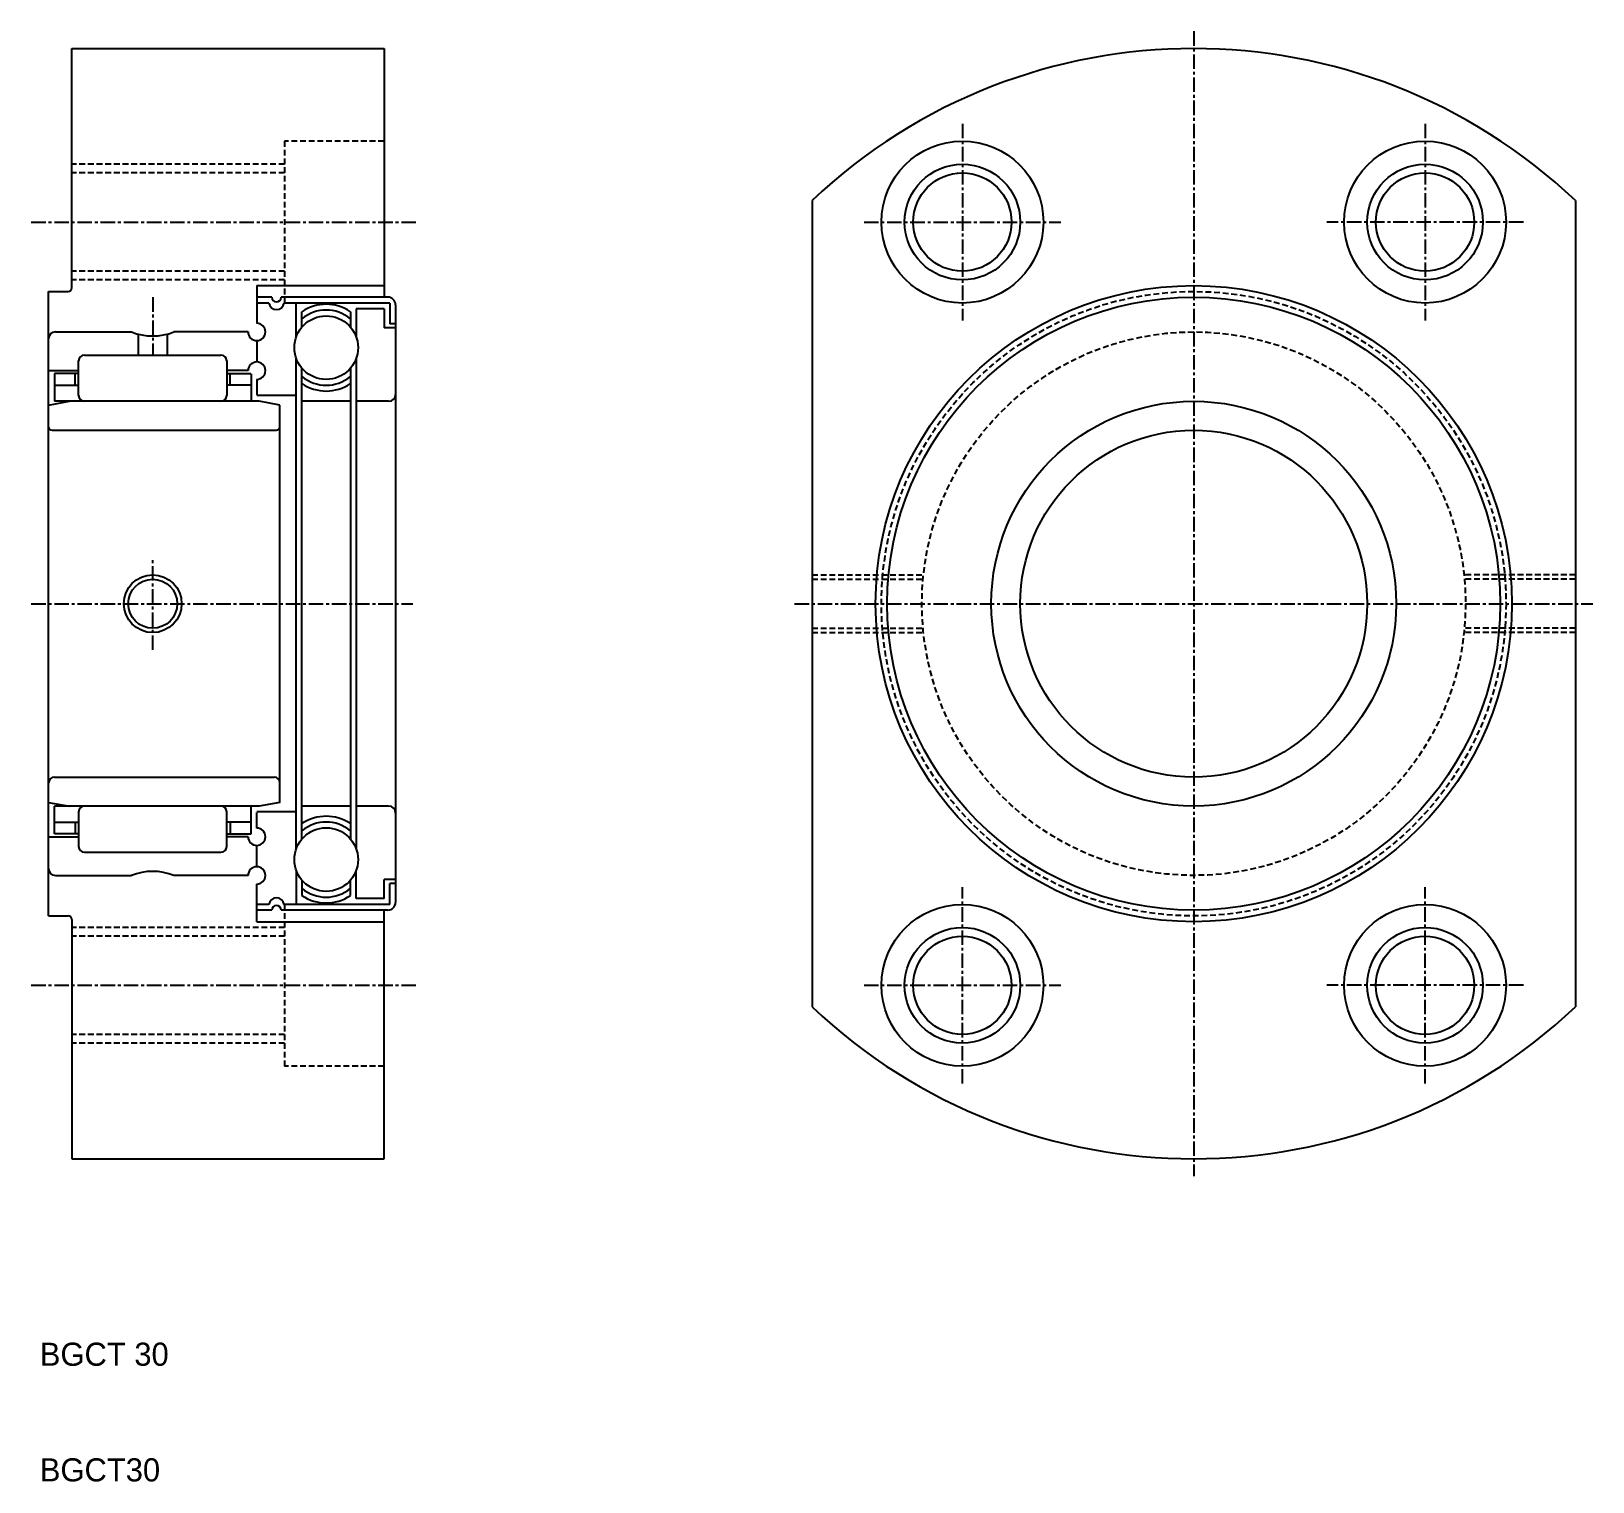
# Model space of a CAD drawing. Extents: x 117 to 252, y 56 to 181.
import ezdxf

# ---------------------------------------------------------------- set-up
doc = ezdxf.new("R2010")
doc.units = 0
doc.linetypes.add('CENTER', pattern=[2, 1.25, -0.25, 0.25, -0.25])
doc.linetypes.add('DASHED', pattern=[0.75, 0.5, -0.25])
doc.layers.get('0').update_dxf_attribs({"linetype": 'CONTINUOUS'})
doc.layers.add('CENTER', color=1, linetype='CENTER')

msp = doc.modelspace()

# ---------------------------------------------------------------- linework, layer by layer
for p, q in [((120.37, 159.15), (120.37, 179.85)), ((120.37, 179.85), (147.37, 179.85)), ((147.37, 179.85), (147.37, 158.35)), ((184.37, 166.71), (184.37, 97)), ((250.37, 166.71), (250.37, 97)), ((136.37, 159.35), (136.37, 156.1)), ((136.37, 159.35), (147.37, 159.35)), ((118.37, 104.85), (118.37, 158.85)), ((118.37, 158.85), (120.07, 158.85)), ((137.67, 158.35), (136.37, 158.35)), ((147.7, 158.35), (138.47, 158.35)), ((137.41, 157.85), (136.37, 157.85)), ((147.87, 157.85), (138.73, 157.85)), ((139.77, 154.89), (139.77, 157.85)), ((140.27, 155.77), (140.27, 157.1)), ((144.47, 157.1), (144.47, 155.77)), ((147.37, 157.35), (144.97, 157.35)), ((144.97, 157.35), (144.97, 154.89)), ((147.37, 157.35), (147.37, 155.7)), ((147.87, 157.85), (147.87, 156.06)), ((148.37, 157.69), (148.37, 106.02)), ((118.97, 155.35), (125.53, 155.35)), ((135.62, 155.35), (129.21, 155.35)), ((148.37, 155.7), (147.37, 155.7)), ((148.37, 156.06), (147.87, 156.06)), ((118.37, 147.15), (118.37, 154.75)), ((126.12, 155.16), (126.12, 153.35)), ((128.62, 155.16), (128.62, 153.35)), ((136.37, 154.6), (136.37, 152.75)), ((120.97, 149.85), (120.97, 152.85)), ((121.47, 153.35), (133.27, 153.35)), ((133.77, 152.85), (133.77, 149.85)), ((139.77, 110.62), (139.77, 153.09)), ((144.97, 153.09), (144.97, 110.62)), ((118.37, 152), (120.97, 152)), ((118.89, 151.75), (118.87, 151.73)), ((118.87, 151.73), (118.87, 149.35)), ((120.97, 151.75), (118.89, 151.75)), ((119.93, 151.75), (119.93, 151.75)), ((120.45, 151.75), (120.45, 151.75)), ((120.67, 151.73), (120.65, 151.75)), ((120.67, 150.75), (120.67, 151.73)), ((135.62, 152), (133.77, 152)), ((133.77, 151.75), (135.85, 151.75)), ((134.07, 150.75), (134.07, 151.73)), ((135.09, 151.75), (135.07, 151.73)), ((135.87, 151.73), (135.87, 149.35)), ((136.37, 151.25), (136.37, 149.9)), ((140.27, 111.49), (140.27, 152.21)), ((144.47, 152.21), (144.47, 111.49)), ((118.87, 150.77), (118.89, 150.75)), ((118.89, 150.75), (120.97, 150.75)), ((135.85, 150.75), (133.77, 150.75)), ((139.77, 149.85), (136.37, 149.85)), ((118.37, 149.03), (120.17, 149.35)), ((135.27, 149.35), (118.87, 149.35)), ((136.57, 149.35), (128.37, 149.35)), ((138.37, 149.03), (136.57, 149.35)), ((138.37, 114.67), (138.37, 149.03)), ((144.47, 149.35), (140.27, 149.35)), ((145.25, 149.35), (144.97, 149.35)), ((147.77, 149.35), (144.97, 149.35)), ((118.67, 146.85), (138.07, 146.85)), ((118.87, 116.85), (137.87, 116.85)), ((118.37, 114.67), (120.17, 114.35)), ((135.27, 114.35), (118.87, 114.35)), ((118.87, 111.97), (118.87, 114.35)), ((120.97, 113.85), (120.97, 110.85)), ((136.57, 114.35), (128.37, 114.35)), ((133.77, 110.85), (133.77, 113.85)), ((135.87, 111.95), (135.87, 114.35)), ((139.77, 113.85), (136.37, 113.85)), ((136.37, 112.45), (136.37, 113.8)), ((138.37, 114.67), (136.57, 114.35)), ((144.47, 114.35), (140.27, 114.35)), ((147.77, 114.35), (144.97, 114.35)), ((118.87, 112.93), (118.89, 112.95)), ((118.89, 112.95), (120.97, 112.95)), ((120.67, 112.95), (120.67, 111.97)), ((135.85, 112.95), (133.77, 112.95)), ((134.07, 112.95), (134.07, 111.97)), ((118.37, 111.7), (120.97, 111.7)), ((118.89, 111.95), (118.87, 111.97)), ((120.97, 111.95), (118.89, 111.95)), ((120.67, 111.97), (120.65, 111.95)), ((133.77, 111.95), (135.87, 111.95)), ((135.62, 111.7), (133.77, 111.7)), ((136.37, 109.1), (136.37, 110.95)), ((121.47, 110.35), (133.27, 110.35)), ((118.97, 108.35), (125.53, 108.35)), ((135.62, 108.35), (129.21, 108.35)), ((139.77, 108.81), (139.77, 105.85)), ((144.97, 106.35), (144.97, 108.81)), ((148.37, 108), (147.37, 108)), ((147.37, 106.35), (147.37, 108)), ((136.37, 104.35), (136.37, 107.6)), ((140.27, 107.94), (140.27, 106.61)), ((144.47, 106.61), (144.47, 107.94)), ((147.87, 105.85), (147.87, 107.64)), ((148.37, 107.64), (147.87, 107.64)), ((137.41, 105.85), (136.37, 105.85)), ((137.67, 105.35), (136.37, 105.35)), ((147.7, 105.35), (138.47, 105.35)), ((147.87, 105.85), (138.73, 105.85)), ((147.37, 106.35), (144.97, 106.35)), ((147.37, 83.85), (147.37, 105.35)), ((118.37, 104.85), (120.07, 104.85)), ((120.37, 104.55), (120.37, 83.85)), ((136.37, 104.35), (147.37, 104.35)), ((120.37, 83.85), (147.37, 83.85))]:
    msp.add_line(p, q)
at = {"color": 3, "linetype": 'DASHED'}
for p, q in [((138.77, 171.85), (138.77, 157.85)), ((147.37, 171.85), (138.77, 171.85)), ((138.77, 169.85), (120.37, 169.85)), ((138.77, 169.1), (120.37, 169.1)), ((138.77, 160.6), (120.37, 160.6)), ((138.77, 159.85), (120.37, 159.85)), ((147.37, 157.85), (138.77, 157.85)), ((184.37, 134.35), (194, 134.35)), ((184.37, 133.98), (193.97, 133.98)), ((250.37, 134.35), (240.74, 134.35)), ((250.37, 133.98), (240.77, 133.98)), ((184.37, 129.73), (193.97, 129.73)), ((250.37, 129.73), (240.77, 129.73)), ((184.37, 129.35), (194, 129.35)), ((250.37, 129.35), (240.74, 129.35)), ((138.77, 105.85), (138.77, 91.85)), ((147.37, 105.85), (138.77, 105.85)), ((138.77, 103.85), (120.37, 103.85)), ((138.77, 103.1), (120.37, 103.1)), ((138.77, 94.6), (120.37, 94.6)), ((138.77, 93.85), (120.37, 93.85)), ((147.37, 91.85), (138.77, 91.85))]:
    msp.add_line(p, q, dxfattribs=at)
for centre, radius in [((197.37, 164.85), 7), ((237.37, 164.85), 7), ((197.37, 164.85), 4.25), ((237.37, 164.85), 4.25), ((217.37, 131.85), 27.5), ((217.37, 131.85), 26.5), ((142.37, 153.99), 2.75), ((217.37, 131.85), 17.5), ((217.37, 131.85), 15), ((127.37, 131.85), 2.12), ((142.37, 109.72), 2.75), ((197.37, 98.85), 7), ((237.37, 98.85), 7), ((197.37, 98.85), 4.25), ((237.37, 98.85), 4.25)]:
    msp.add_circle(centre, radius)
at = {"color": 3}
for centre, radius in [((197.37, 164.85), 5), ((237.37, 164.85), 5), ((127.37, 131.85), 2.5), ((197.37, 98.85), 5), ((237.37, 98.85), 5)]:
    msp.add_circle(centre, radius, dxfattribs=at)
at = {"color": 3, "linetype": 'DASHED'}
for radius in [27, 23.5]:
    msp.add_circle((217.37, 131.85), radius, dxfattribs=at)
for centre, radius, start, end in [((217.37, 131.85), 48, 46.5675, 133.4325), ((120.07, 159.15), 0.3, 270, 0), ((138.07, 158.35), 0.4, 180, 360), ((147.7, 157.69), 0.667, 0, 90), ((138.07, 157.95), 0.667, 188.6269, 351.3731), ((142.37, 153.99), 3.75, 55.9797, 124.0203), ((142.37, 153.99), 3.25, 49.7922, 130.2078), ((118.97, 154.75), 0.6, 90, 180), ((127.37, 160), 5, 248.4342, 291.5658), ((136.37, 155.35), 0.75, 180, 90), ((121.47, 152.85), 0.5, 90.0007, 180), ((133.27, 152.85), 0.5, 0, 90), ((136.37, 152), 0.75, 270, 180), ((142.37, 153.99), 3.25, 229.7922, 310.2078), ((121.47, 149.85), 0.5, 180, 269.9995), ((133.27, 149.85), 0.5, 270.0007, 0.0001), ((142.37, 153.99), 3.75, 235.9797, 304.0203), ((147.77, 149.95), 0.6, 270, 0), ((118.67, 147.15), 0.3, 180, 270), ((138.07, 147.15), 0.3, 270, 0), ((118.87, 116.35), 0.5, 90, 180), ((137.87, 116.35), 0.5, 359.9998, 89.9998), ((121.47, 113.85), 0.5, 90.0005, 180), ((133.27, 113.85), 0.5, 359.9999, 89.9993), ((142.37, 109.72), 3.75, 55.9797, 124.0203), ((147.77, 113.75), 0.6, 0, 90), ((136.37, 111.7), 0.75, 180, 90), ((142.37, 109.72), 3.25, 49.7922, 130.2078), ((121.47, 110.85), 0.5, 180, 269.9993), ((133.27, 110.85), 0.5, 270, 0), ((118.97, 108.95), 0.6, 180, 270), ((127.37, 103.7), 5, 68.4342, 111.5658), ((136.37, 108.35), 0.75, 270, 180), ((142.37, 109.72), 3.25, 229.7922, 310.2078), ((138.07, 105.75), 0.667, 8.6269, 171.3731), ((138.07, 105.35), 0.4, 0, 180), ((142.37, 109.72), 3.75, 235.9797, 304.0203), ((147.7, 106.02), 0.667, 270, 0), ((120.07, 104.55), 0.3, 0, 90), ((217.37, 131.85), 48, 226.5675, 313.4325)]:
    msp.add_arc(centre, radius, start, end)
at = {"layer": 'CENTER', "color": 1, "linetype": 'CENTER'}
for p, q in [((217.37, 181.35), (217.37, 82.35)), ((197.37, 173.35), (197.37, 156.35)), ((237.37, 173.35), (237.37, 156.35)), ((116.87, 164.85), (150.37, 164.85)), ((188.87, 164.85), (205.87, 164.85)), ((245.87, 164.85), (228.87, 164.85)), ((127.37, 158.35), (127.37, 153.35)), ((127.37, 127.85), (127.37, 135.85)), ((116.87, 131.85), (149.87, 131.85)), ((182.87, 131.85), (251.87, 131.85)), ((197.37, 90.35), (197.37, 107.35)), ((237.37, 90.35), (237.37, 107.35)), ((116.87, 98.85), (150.37, 98.85)), ((188.87, 98.85), (205.87, 98.85)), ((245.87, 98.85), (228.87, 98.85))]:
    msp.add_line(p, q, dxfattribs=at)

# ---------------------------------------------------------------- texts
for s, p in [('BGCT 30', (117.61, 65.95)), ('BGCT30', (117.61, 55.95))]:
    msp.add_text(s, height=2).set_placement(p)

doc.saveas('drawing.dxf')
